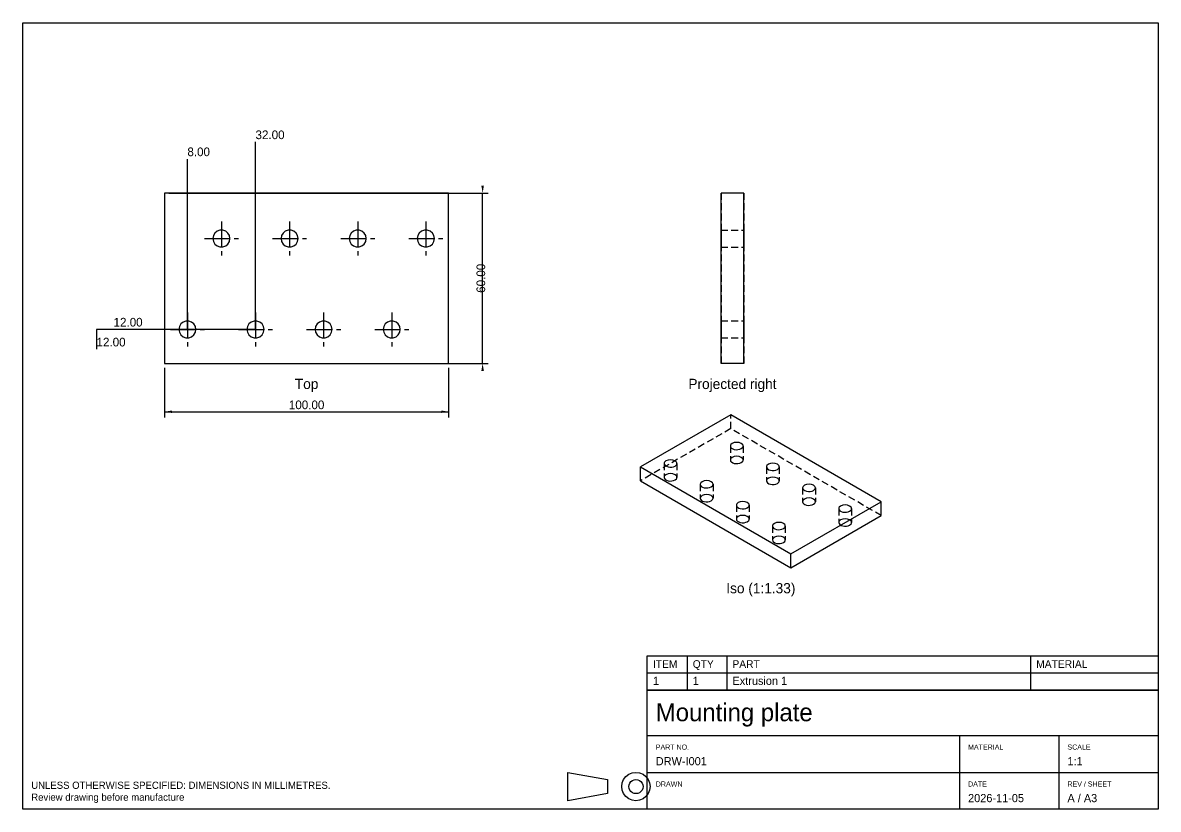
# Model space of a CAD drawing. Header units: millimetres. Extents: x 10 to 410, y 10 to 287.
import ezdxf
from ezdxf.enums import TextEntityAlignment as Align

# ---------------------------------------------------------------- set-up
doc = ezdxf.new("R2010")
doc.units = ezdxf.units.MM
doc.linetypes.add('CENTER', pattern=[13.5, 9, -1.5, 1.5, -1.5])
doc.linetypes.add('HIDDEN', pattern=[3.6, 2.4, -1.2])
for name, color, linetype in [('CENTER', 1, 'CENTER'), ('DIMENSION', 3, 'CONTINUOUS'), ('HIDDEN', 8, 'HIDDEN'), ('TEXT', 7, 'CONTINUOUS'), ('VISIBLE', 7, 'CONTINUOUS')]:
    doc.layers.add(name, color=color, linetype=linetype)

msp = doc.modelspace()

# ---------------------------------------------------------------- linework, layer by layer
at = {"layer": 'CENTER'}
for p, q in [((80, 217), (80, 205)), ((104, 217), (104, 205)), ((128, 217), (128, 205)), ((152, 217), (152, 205)), ((74, 211), (86, 211)), ((98, 211), (110, 211)), ((122, 211), (134, 211)), ((146, 211), (158, 211)), ((68, 185), (68, 173)), ((92, 185), (92, 173)), ((116, 185), (116, 173)), ((140, 185), (140, 173)), ((62, 179), (74, 179)), ((86, 179), (98, 179)), ((110, 179), (122, 179)), ((134, 179), (146, 179))]:
    msp.add_line(p, q, dxfattribs=at)
at = {"layer": 'DIMENSION'}
for p, q in [((92, 179), (92, 245)), ((92, 245), (92, 245)), ((68, 179), (68, 239)), ((68, 239), (68, 239)), ((61.5, 227), (174, 227)), ((172, 167), (172, 227)), ((92, 179), (36, 179)), ((36, 179), (36, 172)), ((68, 179), (42, 179)), ((42, 179), (42, 179)), ((60, 165.5), (60, 148)), ((61.5, 167), (174, 167)), ((160, 165.5), (160, 148)), ((60, 150), (160, 150)), ((244, 64), (244, 52)), ((258, 64), (258, 52)), ((365, 64), (365, 52)), ((230, 58), (410, 58)), ((375, 36), (375, 10)), ((202, 23), (216, 20.5)), ((202, 13), (202, 23)), ((216, 20.5), (216, 15.5)), ((221.17, 19.294), (221.67, 20.5)), ((221.67, 20.5), (222.464, 21.536)), ((222.464, 21.536), (223.5, 22.33)), ((223.5, 22.33), (224.706, 22.83)), ((224.232, 19.768), (224.75, 20.165)), ((224.706, 22.83), (226, 23)), ((224.75, 20.165), (225.353, 20.415)), ((225.353, 20.415), (226, 20.5)), ((226, 23), (227.294, 22.83)), ((226, 20.5), (226.647, 20.415)), ((226.647, 20.415), (227.25, 20.165)), ((227.25, 20.165), (227.768, 19.768)), ((227.294, 22.83), (228.5, 22.33)), ((228.5, 22.33), (229.536, 21.536)), ((229.536, 21.536), (230.33, 20.5)), ((230, 23), (410, 23)), ((230.33, 20.5), (230.83, 19.294)), ((221, 18), (221.17, 19.294)), ((221.17, 16.706), (221, 18)), ((221.67, 15.5), (221.17, 16.706)), ((223.5, 18), (223.585, 18.647)), ((223.585, 17.353), (223.5, 18)), ((223.585, 18.647), (223.835, 19.25)), ((223.835, 16.75), (223.585, 17.353)), ((223.835, 19.25), (224.232, 19.768)), ((224.232, 16.232), (223.835, 16.75)), ((224.75, 15.835), (224.232, 16.232)), ((227.768, 16.232), (227.25, 15.835)), ((227.768, 19.768), (228.165, 19.25)), ((228.165, 16.75), (227.768, 16.232)), ((228.165, 19.25), (228.415, 18.647)), ((228.415, 17.353), (228.165, 16.75)), ((228.415, 18.647), (228.5, 18)), ((228.5, 18), (228.415, 17.353)), ((230.83, 16.706), (230.33, 15.5)), ((230.83, 19.294), (231, 18)), ((231, 18), (230.83, 16.706)), ((216, 15.5), (202, 13)), ((222.464, 14.464), (221.67, 15.5)), ((223.5, 13.67), (222.464, 14.464)), ((224.706, 13.17), (223.5, 13.67)), ((226, 13), (224.706, 13.17)), ((225.353, 15.585), (224.75, 15.835)), ((226, 15.5), (225.353, 15.585)), ((226.647, 15.585), (226, 15.5)), ((227.294, 13.17), (226, 13)), ((227.25, 15.835), (226.647, 15.585)), ((228.5, 13.67), (227.294, 13.17)), ((229.536, 14.464), (228.5, 13.67)), ((230.33, 15.5), (229.536, 14.464))]:
    msp.add_line(p, q, dxfattribs=at)
for points in [[(172, 227), (172.442, 229.6), (171.558, 229.6)], [(172, 167), (171.558, 164.4), (172.442, 164.4)], [(60, 150), (62.6, 149.558), (62.6, 150.442)], [(160, 150), (157.4, 150.442), (157.4, 149.558)]]:
    msp.add_solid(points, dxfattribs=at)
at = {"layer": 'HIDDEN'}
for p, q in [((60, 227), (60, 167)), ((160, 227), (60, 227)), ((160, 167), (160, 227)), ((264, 227), (256, 227)), ((256, 227), (256, 167)), ((264, 227), (264, 167)), ((77.181, 212.026), (77, 211)), ((77.702, 212.928), (77.181, 212.026)), ((78.5, 213.598), (77.702, 212.928)), ((79.479, 213.954), (78.5, 213.598)), ((80.521, 213.954), (79.479, 213.954)), ((81.5, 213.598), (80.521, 213.954)), ((82.298, 212.928), (81.5, 213.598)), ((82.819, 212.026), (82.298, 212.928)), ((83, 211), (82.819, 212.026)), ((101.181, 212.026), (101, 211)), ((101.702, 212.928), (101.181, 212.026)), ((102.5, 213.598), (101.702, 212.928)), ((103.479, 213.954), (102.5, 213.598)), ((104.521, 213.954), (103.479, 213.954)), ((105.5, 213.598), (104.521, 213.954)), ((106.298, 212.928), (105.5, 213.598)), ((106.819, 212.026), (106.298, 212.928)), ((107, 211), (106.819, 212.026)), ((125.181, 212.026), (125, 211)), ((125.702, 212.928), (125.181, 212.026)), ((126.5, 213.598), (125.702, 212.928)), ((127.479, 213.954), (126.5, 213.598)), ((128.521, 213.954), (127.479, 213.954)), ((129.5, 213.598), (128.521, 213.954)), ((130.298, 212.928), (129.5, 213.598)), ((130.819, 212.026), (130.298, 212.928)), ((131, 211), (130.819, 212.026)), ((149.181, 212.026), (149, 211)), ((149.702, 212.928), (149.181, 212.026)), ((150.5, 213.598), (149.702, 212.928)), ((151.479, 213.954), (150.5, 213.598)), ((152.521, 213.954), (151.479, 213.954)), ((153.5, 213.598), (152.521, 213.954)), ((154.298, 212.928), (153.5, 213.598)), ((154.819, 212.026), (154.298, 212.928)), ((155, 211), (154.819, 212.026)), ((256, 213.981), (256, 214)), ((256, 214), (256, 213.925)), ((256, 213.981), (256, 214)), ((256, 214), (256, 213.925)), ((256, 213.981), (256, 214)), ((256, 214), (256, 213.925)), ((256, 213.981), (256, 214)), ((256, 214), (256, 213.925)), ((256, 214), (264, 214)), ((256, 214), (264, 214)), ((256, 214), (264, 214)), ((256, 214), (264, 214)), ((256, 213.925), (256, 213.981)), ((256, 213.925), (256, 213.981)), ((256, 213.925), (256, 213.981)), ((256, 213.925), (256, 213.981)), ((256, 213.832), (256, 213.925)), ((256, 213.925), (256, 213.703)), ((256, 213.832), (256, 213.925)), ((256, 213.925), (256, 213.703)), ((256, 213.832), (256, 213.925)), ((256, 213.925), (256, 213.703)), ((256, 213.832), (256, 213.925)), ((256, 213.925), (256, 213.703)), ((256, 213.703), (256, 213.832)), ((256, 213.703), (256, 213.832)), ((256, 213.703), (256, 213.832)), ((256, 213.703), (256, 213.832)), ((256, 213.54), (256, 213.703)), ((256, 213.703), (256, 213.345)), ((256, 213.54), (256, 213.703)), ((256, 213.703), (256, 213.345)), ((256, 213.54), (256, 213.703)), ((256, 213.703), (256, 213.345)), ((256, 213.54), (256, 213.703)), ((256, 213.703), (256, 213.345)), ((256, 213.345), (256, 213.54)), ((256, 213.345), (256, 213.54)), ((256, 213.345), (256, 213.54)), ((256, 213.345), (256, 213.54)), ((256, 213.121), (256, 213.345)), ((256, 213.345), (256, 212.87)), ((256, 213.121), (256, 213.345)), ((256, 213.345), (256, 212.87)), ((256, 213.121), (256, 213.345)), ((256, 213.345), (256, 212.87)), ((256, 213.121), (256, 213.345)), ((256, 213.345), (256, 212.87)), ((256, 212.87), (256, 213.121)), ((256, 212.87), (256, 213.121)), ((256, 212.87), (256, 213.121)), ((256, 212.87), (256, 213.121)), ((256, 212.596), (256, 212.87)), ((256, 212.87), (256, 212.302)), ((256, 212.596), (256, 212.87)), ((256, 212.87), (256, 212.302)), ((256, 212.596), (256, 212.87)), ((256, 212.87), (256, 212.302)), ((256, 212.596), (256, 212.87)), ((256, 212.87), (256, 212.302)), ((256, 212.302), (256, 212.596)), ((256, 212.302), (256, 212.596)), ((256, 212.302), (256, 212.596)), ((256, 212.302), (256, 212.596)), ((256, 211.991), (256, 212.302)), ((256, 212.302), (256, 211.668)), ((256, 211.991), (256, 212.302)), ((256, 212.302), (256, 211.668)), ((256, 211.991), (256, 212.302)), ((256, 212.302), (256, 211.668)), ((256, 211.991), (256, 212.302)), ((256, 212.302), (256, 211.668)), ((264, 213.981), (264, 214)), ((264, 214), (264, 213.925)), ((264, 213.981), (264, 214)), ((264, 214), (264, 213.925)), ((264, 213.981), (264, 214)), ((264, 214), (264, 213.925)), ((264, 213.981), (264, 214)), ((264, 214), (264, 213.925)), ((264, 213.925), (264, 213.981)), ((264, 213.925), (264, 213.981)), ((264, 213.925), (264, 213.981)), ((264, 213.925), (264, 213.981)), ((264, 213.832), (264, 213.925)), ((264, 213.925), (264, 213.703)), ((264, 213.832), (264, 213.925)), ((264, 213.925), (264, 213.703)), ((264, 213.832), (264, 213.925)), ((264, 213.925), (264, 213.703)), ((264, 213.832), (264, 213.925)), ((264, 213.925), (264, 213.703)), ((264, 213.703), (264, 213.832)), ((264, 213.703), (264, 213.832)), ((264, 213.703), (264, 213.832)), ((264, 213.703), (264, 213.832)), ((264, 213.54), (264, 213.703)), ((264, 213.703), (264, 213.345)), ((264, 213.54), (264, 213.703)), ((264, 213.703), (264, 213.345)), ((264, 213.54), (264, 213.703)), ((264, 213.703), (264, 213.345)), ((264, 213.54), (264, 213.703)), ((264, 213.703), (264, 213.345)), ((264, 213.345), (264, 213.54)), ((264, 213.345), (264, 213.54)), ((264, 213.345), (264, 213.54)), ((264, 213.345), (264, 213.54)), ((264, 213.121), (264, 213.345)), ((264, 213.345), (264, 212.87)), ((264, 213.121), (264, 213.345)), ((264, 213.345), (264, 212.87)), ((264, 213.121), (264, 213.345)), ((264, 213.345), (264, 212.87)), ((264, 213.121), (264, 213.345)), ((264, 213.345), (264, 212.87)), ((264, 212.87), (264, 213.121)), ((264, 212.87), (264, 213.121)), ((264, 212.87), (264, 213.121)), ((264, 212.87), (264, 213.121)), ((264, 212.596), (264, 212.87)), ((264, 212.87), (264, 212.302)), ((264, 212.596), (264, 212.87)), ((264, 212.87), (264, 212.302)), ((264, 212.596), (264, 212.87)), ((264, 212.87), (264, 212.302)), ((264, 212.596), (264, 212.87)), ((264, 212.87), (264, 212.302)), ((264, 212.302), (264, 212.596)), ((264, 212.302), (264, 212.596)), ((264, 212.302), (264, 212.596)), ((264, 212.302), (264, 212.596)), ((264, 211.991), (264, 212.302)), ((264, 212.302), (264, 211.668)), ((264, 211.991), (264, 212.302)), ((264, 212.302), (264, 211.668)), ((264, 211.991), (264, 212.302)), ((264, 212.302), (264, 211.668)), ((264, 211.991), (264, 212.302)), ((264, 212.302), (264, 211.668)), ((77, 211), (77.181, 209.974)), ((77.181, 209.974), (77.702, 209.072)), ((77.702, 209.072), (78.5, 208.402)), ((78.5, 208.402), (79.479, 208.046)), ((79.479, 208.046), (80.521, 208.046)), ((80.521, 208.046), (81.5, 208.402)), ((81.5, 208.402), (82.298, 209.072)), ((82.298, 209.072), (82.819, 209.974)), ((82.819, 209.974), (83, 211)), ((101, 211), (101.181, 209.974)), ((101.181, 209.974), (101.702, 209.072)), ((101.702, 209.072), (102.5, 208.402)), ((102.5, 208.402), (103.479, 208.046)), ((103.479, 208.046), (104.521, 208.046)), ((104.521, 208.046), (105.5, 208.402)), ((105.5, 208.402), (106.298, 209.072)), ((106.298, 209.072), (106.819, 209.974)), ((106.819, 209.974), (107, 211)), ((125, 211), (125.181, 209.974)), ((125.181, 209.974), (125.702, 209.072)), ((125.702, 209.072), (126.5, 208.402)), ((126.5, 208.402), (127.479, 208.046)), ((127.479, 208.046), (128.521, 208.046)), ((128.521, 208.046), (129.5, 208.402)), ((129.5, 208.402), (130.298, 209.072)), ((130.298, 209.072), (130.819, 209.974)), ((130.819, 209.974), (131, 211)), ((149, 211), (149.181, 209.974)), ((149.181, 209.974), (149.702, 209.072)), ((149.702, 209.072), (150.5, 208.402)), ((150.5, 208.402), (151.479, 208.046)), ((151.479, 208.046), (152.521, 208.046)), ((152.521, 208.046), (153.5, 208.402)), ((153.5, 208.402), (154.298, 209.072)), ((154.298, 209.072), (154.819, 209.974)), ((154.819, 209.974), (155, 211)), ((256, 211.668), (256, 211.991)), ((256, 211.668), (256, 211.991)), ((256, 211.668), (256, 211.991)), ((256, 211.668), (256, 211.991)), ((256, 211.336), (256, 211.668)), ((256, 211.668), (256, 211)), ((256, 211.336), (256, 211.668)), ((256, 211.668), (256, 211)), ((256, 211.336), (256, 211.668)), ((256, 211.668), (256, 211)), ((256, 211.336), (256, 211.668)), ((256, 211.668), (256, 211)), ((256, 211), (256, 211.336)), ((256, 211), (256, 211.336)), ((256, 211), (256, 211.336)), ((256, 211), (256, 211.336)), ((256, 211), (256, 210.332)), ((256, 210.664), (256, 211)), ((256, 211), (256, 210.332)), ((256, 210.664), (256, 211)), ((256, 211), (256, 210.332)), ((256, 210.664), (256, 211)), ((256, 211), (256, 210.332)), ((256, 210.664), (256, 211)), ((256, 210.332), (256, 210.664)), ((256, 210.332), (256, 210.664)), ((256, 210.332), (256, 210.664)), ((256, 210.332), (256, 210.664)), ((256, 210.332), (256, 209.698)), ((256, 210.009), (256, 210.332)), ((256, 210.332), (256, 209.698)), ((256, 210.009), (256, 210.332)), ((256, 210.332), (256, 209.698)), ((256, 210.009), (256, 210.332)), ((256, 210.332), (256, 209.698)), ((256, 210.009), (256, 210.332)), ((256, 209.698), (256, 210.009)), ((256, 209.698), (256, 210.009)), ((256, 209.698), (256, 210.009)), ((256, 209.698), (256, 210.009)), ((256, 209.698), (256, 209.13)), ((256, 209.404), (256, 209.698)), ((256, 209.698), (256, 209.13)), ((256, 209.404), (256, 209.698)), ((256, 209.698), (256, 209.13)), ((256, 209.404), (256, 209.698)), ((256, 209.698), (256, 209.13)), ((256, 209.404), (256, 209.698)), ((256, 209.13), (256, 209.404)), ((256, 209.13), (256, 209.404)), ((256, 209.13), (256, 209.404)), ((256, 209.13), (256, 209.404)), ((256, 209.13), (256, 208.655)), ((256, 208.879), (256, 209.13)), ((256, 209.13), (256, 208.655)), ((256, 208.879), (256, 209.13)), ((256, 209.13), (256, 208.655)), ((256, 208.879), (256, 209.13)), ((256, 209.13), (256, 208.655)), ((256, 208.879), (256, 209.13)), ((256, 208.655), (256, 208.879)), ((256, 208.655), (256, 208.879)), ((256, 208.655), (256, 208.879)), ((256, 208.655), (256, 208.879)), ((256, 208.655), (256, 208.297)), ((256, 208.46), (256, 208.655)), ((256, 208.655), (256, 208.297)), ((256, 208.46), (256, 208.655)), ((256, 208.655), (256, 208.297)), ((256, 208.46), (256, 208.655)), ((256, 208.655), (256, 208.297)), ((256, 208.46), (256, 208.655)), ((256, 208.297), (256, 208.46)), ((256, 208.297), (256, 208.46)), ((256, 208.297), (256, 208.46)), ((256, 208.297), (256, 208.46)), ((256, 208.297), (256, 208.075)), ((256, 208.168), (256, 208.297)), ((256, 208.297), (256, 208.075)), ((256, 208.168), (256, 208.297)), ((256, 208.297), (256, 208.075)), ((256, 208.168), (256, 208.297)), ((256, 208.297), (256, 208.075)), ((256, 208.168), (256, 208.297)), ((256, 208.075), (256, 208.168)), ((256, 208.075), (256, 208.168)), ((256, 208.075), (256, 208.168)), ((256, 208.075), (256, 208.168)), ((256, 208.075), (256, 208)), ((256, 208.019), (256, 208.075)), ((256, 208.075), (256, 208)), ((256, 208.019), (256, 208.075)), ((256, 208.075), (256, 208)), ((256, 208.019), (256, 208.075)), ((256, 208.075), (256, 208)), ((256, 208.019), (256, 208.075)), ((256, 208), (256, 208.019)), ((256, 208), (256, 208.019)), ((256, 208), (256, 208.019)), ((256, 208), (256, 208.019)), ((256, 208), (264, 208)), ((256, 208), (264, 208)), ((256, 208), (264, 208)), ((256, 208), (264, 208)), ((264, 211.668), (264, 211.991)), ((264, 211.668), (264, 211.991)), ((264, 211.668), (264, 211.991)), ((264, 211.668), (264, 211.991)), ((264, 211.336), (264, 211.668)), ((264, 211.668), (264, 211)), ((264, 211.336), (264, 211.668)), ((264, 211.668), (264, 211)), ((264, 211.336), (264, 211.668)), ((264, 211.668), (264, 211)), ((264, 211.336), (264, 211.668)), ((264, 211.668), (264, 211)), ((264, 211), (264, 211.336)), ((264, 211), (264, 211.336)), ((264, 211), (264, 211.336)), ((264, 211), (264, 211.336)), ((264, 211), (264, 210.332)), ((264, 210.664), (264, 211)), ((264, 211), (264, 210.332)), ((264, 210.664), (264, 211)), ((264, 211), (264, 210.332)), ((264, 210.664), (264, 211)), ((264, 211), (264, 210.332)), ((264, 210.664), (264, 211)), ((264, 210.332), (264, 210.664)), ((264, 210.332), (264, 210.664)), ((264, 210.332), (264, 210.664)), ((264, 210.332), (264, 210.664)), ((264, 210.332), (264, 209.698)), ((264, 210.009), (264, 210.332)), ((264, 210.332), (264, 209.698)), ((264, 210.009), (264, 210.332)), ((264, 210.332), (264, 209.698)), ((264, 210.009), (264, 210.332)), ((264, 210.332), (264, 209.698)), ((264, 210.009), (264, 210.332)), ((264, 209.698), (264, 210.009)), ((264, 209.698), (264, 210.009)), ((264, 209.698), (264, 210.009)), ((264, 209.698), (264, 210.009)), ((264, 209.698), (264, 209.13)), ((264, 209.404), (264, 209.698)), ((264, 209.698), (264, 209.13)), ((264, 209.404), (264, 209.698)), ((264, 209.698), (264, 209.13)), ((264, 209.404), (264, 209.698)), ((264, 209.698), (264, 209.13)), ((264, 209.404), (264, 209.698)), ((264, 209.13), (264, 209.404)), ((264, 209.13), (264, 209.404)), ((264, 209.13), (264, 209.404)), ((264, 209.13), (264, 209.404)), ((264, 209.13), (264, 208.655)), ((264, 208.879), (264, 209.13)), ((264, 209.13), (264, 208.655)), ((264, 208.879), (264, 209.13)), ((264, 209.13), (264, 208.655)), ((264, 208.879), (264, 209.13)), ((264, 209.13), (264, 208.655)), ((264, 208.879), (264, 209.13)), ((264, 208.655), (264, 208.879)), ((264, 208.655), (264, 208.879)), ((264, 208.655), (264, 208.879)), ((264, 208.655), (264, 208.879)), ((264, 208.655), (264, 208.297)), ((264, 208.46), (264, 208.655)), ((264, 208.655), (264, 208.297)), ((264, 208.46), (264, 208.655)), ((264, 208.655), (264, 208.297)), ((264, 208.46), (264, 208.655)), ((264, 208.655), (264, 208.297)), ((264, 208.46), (264, 208.655)), ((264, 208.297), (264, 208.46)), ((264, 208.297), (264, 208.46)), ((264, 208.297), (264, 208.46)), ((264, 208.297), (264, 208.46)), ((264, 208.297), (264, 208.075)), ((264, 208.168), (264, 208.297)), ((264, 208.297), (264, 208.075)), ((264, 208.168), (264, 208.297)), ((264, 208.297), (264, 208.075)), ((264, 208.168), (264, 208.297)), ((264, 208.297), (264, 208.075)), ((264, 208.168), (264, 208.297)), ((264, 208.075), (264, 208.168)), ((264, 208.075), (264, 208.168)), ((264, 208.075), (264, 208.168)), ((264, 208.075), (264, 208.168)), ((264, 208.075), (264, 208)), ((264, 208.019), (264, 208.075)), ((264, 208.075), (264, 208)), ((264, 208.019), (264, 208.075)), ((264, 208.075), (264, 208)), ((264, 208.019), (264, 208.075)), ((264, 208.075), (264, 208)), ((264, 208.019), (264, 208.075)), ((264, 208), (264, 208.019)), ((264, 208), (264, 208.019)), ((264, 208), (264, 208.019)), ((264, 208), (264, 208.019)), ((65.181, 180.026), (65, 179)), ((65.702, 180.928), (65.181, 180.026)), ((66.5, 181.598), (65.702, 180.928)), ((67.479, 181.954), (66.5, 181.598)), ((68.521, 181.954), (67.479, 181.954)), ((69.5, 181.598), (68.521, 181.954)), ((70.298, 180.928), (69.5, 181.598)), ((70.819, 180.026), (70.298, 180.928)), ((71, 179), (70.819, 180.026)), ((89.181, 180.026), (89, 179)), ((89.702, 180.928), (89.181, 180.026)), ((90.5, 181.598), (89.702, 180.928)), ((91.479, 181.954), (90.5, 181.598)), ((92.521, 181.954), (91.479, 181.954)), ((93.5, 181.598), (92.521, 181.954)), ((94.298, 180.928), (93.5, 181.598)), ((94.819, 180.026), (94.298, 180.928)), ((95, 179), (94.819, 180.026)), ((113.181, 180.026), (113, 179)), ((113.702, 180.928), (113.181, 180.026)), ((114.5, 181.598), (113.702, 180.928)), ((115.479, 181.954), (114.5, 181.598)), ((116.521, 181.954), (115.479, 181.954)), ((117.5, 181.598), (116.521, 181.954)), ((118.298, 180.928), (117.5, 181.598)), ((118.819, 180.026), (118.298, 180.928)), ((119, 179), (118.819, 180.026)), ((137.181, 180.026), (137, 179)), ((137.702, 180.928), (137.181, 180.026)), ((138.5, 181.598), (137.702, 180.928)), ((139.479, 181.954), (138.5, 181.598)), ((140.521, 181.954), (139.479, 181.954)), ((141.5, 181.598), (140.521, 181.954)), ((142.298, 180.928), (141.5, 181.598)), ((142.819, 180.026), (142.298, 180.928)), ((143, 179), (142.819, 180.026)), ((256, 181.981), (256, 182)), ((256, 182), (256, 181.925)), ((256, 181.981), (256, 182)), ((256, 182), (256, 181.925)), ((256, 181.981), (256, 182)), ((256, 182), (256, 181.925)), ((256, 181.981), (256, 182)), ((256, 182), (256, 181.925)), ((256, 182), (264, 182)), ((256, 182), (264, 182)), ((256, 182), (264, 182)), ((256, 182), (264, 182)), ((256, 181.925), (256, 181.981)), ((256, 181.925), (256, 181.981)), ((256, 181.925), (256, 181.981)), ((256, 181.925), (256, 181.981)), ((256, 181.832), (256, 181.925)), ((256, 181.925), (256, 181.703)), ((256, 181.832), (256, 181.925)), ((256, 181.925), (256, 181.703)), ((256, 181.832), (256, 181.925)), ((256, 181.925), (256, 181.703)), ((256, 181.832), (256, 181.925)), ((256, 181.925), (256, 181.703)), ((256, 181.703), (256, 181.832)), ((256, 181.703), (256, 181.832)), ((256, 181.703), (256, 181.832)), ((256, 181.703), (256, 181.832)), ((256, 181.54), (256, 181.703)), ((256, 181.703), (256, 181.345)), ((256, 181.54), (256, 181.703)), ((256, 181.703), (256, 181.345)), ((256, 181.54), (256, 181.703)), ((256, 181.703), (256, 181.345)), ((256, 181.54), (256, 181.703)), ((256, 181.703), (256, 181.345)), ((256, 181.345), (256, 181.54)), ((256, 181.345), (256, 181.54)), ((256, 181.345), (256, 181.54)), ((256, 181.345), (256, 181.54)), ((256, 181.121), (256, 181.345)), ((256, 181.345), (256, 180.87)), ((256, 181.121), (256, 181.345)), ((256, 181.345), (256, 180.87)), ((256, 181.121), (256, 181.345)), ((256, 181.345), (256, 180.87)), ((256, 181.121), (256, 181.345)), ((256, 181.345), (256, 180.87)), ((256, 180.87), (256, 181.121)), ((256, 180.87), (256, 181.121)), ((256, 180.87), (256, 181.121)), ((256, 180.87), (256, 181.121)), ((256, 180.596), (256, 180.87)), ((256, 180.87), (256, 180.302)), ((256, 180.596), (256, 180.87)), ((256, 180.87), (256, 180.302)), ((256, 180.596), (256, 180.87)), ((256, 180.87), (256, 180.302)), ((256, 180.596), (256, 180.87)), ((256, 180.87), (256, 180.302)), ((256, 180.302), (256, 180.596)), ((256, 180.302), (256, 180.596)), ((256, 180.302), (256, 180.596)), ((256, 180.302), (256, 180.596)), ((256, 179.991), (256, 180.302)), ((256, 180.302), (256, 179.668)), ((256, 179.991), (256, 180.302)), ((256, 180.302), (256, 179.668)), ((256, 179.991), (256, 180.302)), ((256, 180.302), (256, 179.668)), ((256, 179.991), (256, 180.302)), ((256, 180.302), (256, 179.668)), ((264, 181.981), (264, 182)), ((264, 182), (264, 181.925)), ((264, 181.981), (264, 182)), ((264, 182), (264, 181.925)), ((264, 181.981), (264, 182)), ((264, 182), (264, 181.925)), ((264, 181.981), (264, 182)), ((264, 182), (264, 181.925)), ((264, 181.925), (264, 181.981)), ((264, 181.925), (264, 181.981)), ((264, 181.925), (264, 181.981)), ((264, 181.925), (264, 181.981)), ((264, 181.832), (264, 181.925)), ((264, 181.925), (264, 181.703)), ((264, 181.832), (264, 181.925)), ((264, 181.925), (264, 181.703)), ((264, 181.832), (264, 181.925)), ((264, 181.925), (264, 181.703)), ((264, 181.832), (264, 181.925)), ((264, 181.925), (264, 181.703)), ((264, 181.703), (264, 181.832)), ((264, 181.703), (264, 181.832)), ((264, 181.703), (264, 181.832)), ((264, 181.703), (264, 181.832)), ((264, 181.54), (264, 181.703)), ((264, 181.703), (264, 181.345)), ((264, 181.54), (264, 181.703)), ((264, 181.703), (264, 181.345)), ((264, 181.54), (264, 181.703)), ((264, 181.703), (264, 181.345)), ((264, 181.54), (264, 181.703)), ((264, 181.703), (264, 181.345)), ((264, 181.345), (264, 181.54)), ((264, 181.345), (264, 181.54)), ((264, 181.345), (264, 181.54)), ((264, 181.345), (264, 181.54)), ((264, 181.121), (264, 181.345)), ((264, 181.345), (264, 180.87)), ((264, 181.121), (264, 181.345)), ((264, 181.345), (264, 180.87)), ((264, 181.121), (264, 181.345)), ((264, 181.345), (264, 180.87)), ((264, 181.121), (264, 181.345)), ((264, 181.345), (264, 180.87)), ((264, 180.87), (264, 181.121)), ((264, 180.87), (264, 181.121)), ((264, 180.87), (264, 181.121)), ((264, 180.87), (264, 181.121)), ((264, 180.596), (264, 180.87)), ((264, 180.87), (264, 180.302)), ((264, 180.596), (264, 180.87)), ((264, 180.87), (264, 180.302)), ((264, 180.596), (264, 180.87)), ((264, 180.87), (264, 180.302)), ((264, 180.596), (264, 180.87)), ((264, 180.87), (264, 180.302)), ((264, 180.302), (264, 180.596)), ((264, 180.302), (264, 180.596)), ((264, 180.302), (264, 180.596)), ((264, 180.302), (264, 180.596)), ((264, 179.991), (264, 180.302)), ((264, 180.302), (264, 179.668)), ((264, 179.991), (264, 180.302)), ((264, 180.302), (264, 179.668)), ((264, 179.991), (264, 180.302)), ((264, 180.302), (264, 179.668)), ((264, 179.991), (264, 180.302)), ((264, 180.302), (264, 179.668)), ((65, 179), (65.181, 177.974)), ((65.181, 177.974), (65.702, 177.072)), ((65.702, 177.072), (66.5, 176.402)), ((66.5, 176.402), (67.479, 176.046)), ((67.479, 176.046), (68.521, 176.046)), ((68.521, 176.046), (69.5, 176.402)), ((69.5, 176.402), (70.298, 177.072)), ((70.298, 177.072), (70.819, 177.974)), ((70.819, 177.974), (71, 179)), ((89, 179), (89.181, 177.974)), ((89.181, 177.974), (89.702, 177.072)), ((89.702, 177.072), (90.5, 176.402)), ((90.5, 176.402), (91.479, 176.046)), ((91.479, 176.046), (92.521, 176.046)), ((92.521, 176.046), (93.5, 176.402)), ((93.5, 176.402), (94.298, 177.072)), ((94.298, 177.072), (94.819, 177.974)), ((94.819, 177.974), (95, 179)), ((113, 179), (113.181, 177.974)), ((113.181, 177.974), (113.702, 177.072)), ((113.702, 177.072), (114.5, 176.402)), ((114.5, 176.402), (115.479, 176.046)), ((115.479, 176.046), (116.521, 176.046)), ((116.521, 176.046), (117.5, 176.402)), ((117.5, 176.402), (118.298, 177.072)), ((118.298, 177.072), (118.819, 177.974)), ((118.819, 177.974), (119, 179)), ((137, 179), (137.181, 177.974)), ((137.181, 177.974), (137.702, 177.072)), ((137.702, 177.072), (138.5, 176.402)), ((138.5, 176.402), (139.479, 176.046)), ((139.479, 176.046), (140.521, 176.046)), ((140.521, 176.046), (141.5, 176.402)), ((141.5, 176.402), (142.298, 177.072)), ((142.298, 177.072), (142.819, 177.974)), ((142.819, 177.974), (143, 179)), ((256, 179.668), (256, 179.991)), ((256, 179.668), (256, 179.991)), ((256, 179.668), (256, 179.991)), ((256, 179.668), (256, 179.991)), ((256, 179.336), (256, 179.668)), ((256, 179.668), (256, 179)), ((256, 179.336), (256, 179.668)), ((256, 179.668), (256, 179)), ((256, 179.336), (256, 179.668)), ((256, 179.668), (256, 179)), ((256, 179.336), (256, 179.668)), ((256, 179.668), (256, 179)), ((256, 179), (256, 179.336)), ((256, 179), (256, 179.336)), ((256, 179), (256, 179.336)), ((256, 179), (256, 179.336)), ((256, 179), (256, 178.332)), ((256, 178.664), (256, 179)), ((256, 179), (256, 178.332)), ((256, 178.664), (256, 179)), ((256, 179), (256, 178.332)), ((256, 178.664), (256, 179)), ((256, 179), (256, 178.332)), ((256, 178.664), (256, 179)), ((256, 178.332), (256, 178.664)), ((256, 178.332), (256, 178.664)), ((256, 178.332), (256, 178.664)), ((256, 178.332), (256, 178.664)), ((256, 178.332), (256, 177.698)), ((256, 178.009), (256, 178.332)), ((256, 178.332), (256, 177.698)), ((256, 178.009), (256, 178.332)), ((256, 178.332), (256, 177.698)), ((256, 178.009), (256, 178.332)), ((256, 178.332), (256, 177.698)), ((256, 178.009), (256, 178.332)), ((256, 177.698), (256, 178.009)), ((256, 177.698), (256, 178.009)), ((256, 177.698), (256, 178.009)), ((256, 177.698), (256, 178.009)), ((256, 177.698), (256, 177.13)), ((256, 177.404), (256, 177.698)), ((256, 177.698), (256, 177.13)), ((256, 177.404), (256, 177.698)), ((256, 177.698), (256, 177.13)), ((256, 177.404), (256, 177.698)), ((256, 177.698), (256, 177.13)), ((256, 177.404), (256, 177.698)), ((256, 177.13), (256, 177.404)), ((256, 177.13), (256, 177.404)), ((256, 177.13), (256, 177.404)), ((256, 177.13), (256, 177.404)), ((256, 177.13), (256, 176.655)), ((256, 176.879), (256, 177.13)), ((256, 177.13), (256, 176.655)), ((256, 176.879), (256, 177.13)), ((256, 177.13), (256, 176.655)), ((256, 176.879), (256, 177.13)), ((256, 177.13), (256, 176.655)), ((256, 176.879), (256, 177.13)), ((256, 176.655), (256, 176.879)), ((256, 176.655), (256, 176.879)), ((256, 176.655), (256, 176.879)), ((256, 176.655), (256, 176.879)), ((256, 176.655), (256, 176.297)), ((256, 176.46), (256, 176.655)), ((256, 176.655), (256, 176.297)), ((256, 176.46), (256, 176.655)), ((256, 176.655), (256, 176.297)), ((256, 176.46), (256, 176.655)), ((256, 176.655), (256, 176.297)), ((256, 176.46), (256, 176.655)), ((256, 176.297), (256, 176.46)), ((256, 176.297), (256, 176.46)), ((256, 176.297), (256, 176.46)), ((256, 176.297), (256, 176.46)), ((256, 176.297), (256, 176.075)), ((256, 176.168), (256, 176.297)), ((256, 176.297), (256, 176.075)), ((256, 176.168), (256, 176.297)), ((256, 176.297), (256, 176.075)), ((256, 176.168), (256, 176.297)), ((256, 176.297), (256, 176.075)), ((256, 176.168), (256, 176.297)), ((256, 176.075), (256, 176.168)), ((256, 176.075), (256, 176.168)), ((256, 176.075), (256, 176.168)), ((256, 176.075), (256, 176.168)), ((256, 176.075), (256, 176)), ((256, 176.019), (256, 176.075)), ((256, 176.075), (256, 176)), ((256, 176.019), (256, 176.075)), ((256, 176.075), (256, 176)), ((256, 176.019), (256, 176.075)), ((256, 176.075), (256, 176)), ((256, 176.019), (256, 176.075)), ((256, 176), (256, 176.019)), ((256, 176), (256, 176.019)), ((256, 176), (256, 176.019)), ((256, 176), (256, 176.019)), ((256, 176), (264, 176)), ((256, 176), (264, 176)), ((256, 176), (264, 176)), ((256, 176), (264, 176)), ((264, 179.668), (264, 179.991)), ((264, 179.668), (264, 179.991)), ((264, 179.668), (264, 179.991)), ((264, 179.668), (264, 179.991)), ((264, 179.336), (264, 179.668)), ((264, 179.668), (264, 179)), ((264, 179.336), (264, 179.668)), ((264, 179.668), (264, 179)), ((264, 179.336), (264, 179.668)), ((264, 179.668), (264, 179)), ((264, 179.336), (264, 179.668)), ((264, 179.668), (264, 179)), ((264, 179), (264, 179.336)), ((264, 179), (264, 179.336)), ((264, 179), (264, 179.336)), ((264, 179), (264, 179.336)), ((264, 179), (264, 178.332)), ((264, 178.664), (264, 179)), ((264, 179), (264, 178.332)), ((264, 178.664), (264, 179)), ((264, 179), (264, 178.332)), ((264, 178.664), (264, 179)), ((264, 179), (264, 178.332)), ((264, 178.664), (264, 179)), ((264, 178.332), (264, 178.664)), ((264, 178.332), (264, 178.664)), ((264, 178.332), (264, 178.664)), ((264, 178.332), (264, 178.664)), ((264, 178.332), (264, 177.698)), ((264, 178.009), (264, 178.332)), ((264, 178.332), (264, 177.698)), ((264, 178.009), (264, 178.332)), ((264, 178.332), (264, 177.698)), ((264, 178.009), (264, 178.332)), ((264, 178.332), (264, 177.698)), ((264, 178.009), (264, 178.332)), ((264, 177.698), (264, 178.009)), ((264, 177.698), (264, 178.009)), ((264, 177.698), (264, 178.009)), ((264, 177.698), (264, 178.009)), ((264, 177.698), (264, 177.13)), ((264, 177.404), (264, 177.698)), ((264, 177.698), (264, 177.13)), ((264, 177.404), (264, 177.698)), ((264, 177.698), (264, 177.13)), ((264, 177.404), (264, 177.698)), ((264, 177.698), (264, 177.13)), ((264, 177.404), (264, 177.698)), ((264, 177.13), (264, 177.404)), ((264, 177.13), (264, 177.404)), ((264, 177.13), (264, 177.404)), ((264, 177.13), (264, 177.404)), ((264, 177.13), (264, 176.655)), ((264, 176.879), (264, 177.13)), ((264, 177.13), (264, 176.655)), ((264, 176.879), (264, 177.13)), ((264, 177.13), (264, 176.655)), ((264, 176.879), (264, 177.13)), ((264, 177.13), (264, 176.655)), ((264, 176.879), (264, 177.13)), ((264, 176.655), (264, 176.879)), ((264, 176.655), (264, 176.879)), ((264, 176.655), (264, 176.879)), ((264, 176.655), (264, 176.879)), ((264, 176.655), (264, 176.297)), ((264, 176.46), (264, 176.655)), ((264, 176.655), (264, 176.297)), ((264, 176.46), (264, 176.655)), ((264, 176.655), (264, 176.297)), ((264, 176.46), (264, 176.655)), ((264, 176.655), (264, 176.297)), ((264, 176.46), (264, 176.655)), ((264, 176.297), (264, 176.46)), ((264, 176.297), (264, 176.46)), ((264, 176.297), (264, 176.46)), ((264, 176.297), (264, 176.46)), ((264, 176.297), (264, 176.075)), ((264, 176.168), (264, 176.297)), ((264, 176.297), (264, 176.075)), ((264, 176.168), (264, 176.297)), ((264, 176.297), (264, 176.075)), ((264, 176.168), (264, 176.297)), ((264, 176.297), (264, 176.075)), ((264, 176.168), (264, 176.297)), ((264, 176.075), (264, 176.168)), ((264, 176.075), (264, 176.168)), ((264, 176.075), (264, 176.168)), ((264, 176.075), (264, 176.168)), ((264, 176.075), (264, 176)), ((264, 176.019), (264, 176.075)), ((264, 176.075), (264, 176)), ((264, 176.019), (264, 176.075)), ((264, 176.075), (264, 176)), ((264, 176.019), (264, 176.075)), ((264, 176.075), (264, 176)), ((264, 176.019), (264, 176.075)), ((264, 176), (264, 176.019)), ((264, 176), (264, 176.019)), ((264, 176), (264, 176.019)), ((264, 176), (264, 176.019)), ((60, 167), (160, 167)), ((264, 167), (256, 167)), ((259.393, 144.045), (259.393, 148.944)), ((259.393, 144.045), (227.574, 125.674)), ((312.426, 113.427), (259.393, 144.045)), ((259.265, 137.922), (259.265, 133.023)), ((263.765, 137.922), (263.765, 133.023)), ((259.308, 133.276), (259.265, 133.023)), ((259.265, 133.023), (259.362, 132.646)), ((259.436, 133.52), (259.308, 133.276)), ((259.362, 132.646), (259.644, 132.301)), ((259.924, 133.941), (259.436, 133.52)), ((259.644, 132.301), (260.087, 132.019)), ((260.654, 134.223), (259.924, 133.941)), ((260.087, 132.019), (260.654, 131.823)), ((261.515, 134.322), (260.654, 134.223)), ((262.376, 134.223), (261.515, 134.322)), ((263.106, 133.941), (262.376, 134.223)), ((262.575, 131.877), (263.106, 132.104)), ((263.593, 133.52), (263.106, 133.941)), ((263.106, 132.104), (263.593, 132.526)), ((263.721, 133.276), (263.593, 133.52)), ((263.593, 132.526), (263.721, 132.769)), ((263.765, 133.023), (263.721, 133.276)), ((263.721, 132.769), (263.765, 133.023)), ((235.93, 131.798), (235.93, 126.899)), ((237.319, 128.099), (236.589, 127.818)), ((238.18, 128.198), (237.319, 128.099)), ((239.041, 128.099), (238.18, 128.198)), ((239.771, 127.818), (239.041, 128.099)), ((240.43, 131.798), (240.43, 126.899)), ((260.654, 131.823), (261.294, 131.73)), ((261.294, 131.73), (261.954, 131.749)), ((261.954, 131.749), (262.575, 131.877)), ((271.993, 130.573), (271.993, 125.674)), ((276.493, 130.573), (276.493, 125.674)), ((235.973, 127.152), (235.93, 126.899)), ((235.93, 126.899), (236.027, 126.522)), ((236.101, 127.396), (235.973, 127.152)), ((236.027, 126.522), (236.309, 126.177)), ((236.589, 127.818), (236.101, 127.396)), ((236.309, 126.177), (236.753, 125.895)), ((236.753, 125.895), (237.319, 125.699)), ((237.319, 125.699), (237.96, 125.606)), ((237.96, 125.606), (238.619, 125.625)), ((238.619, 125.625), (239.241, 125.753)), ((239.241, 125.753), (239.771, 125.98)), ((240.259, 127.396), (239.771, 127.818)), ((239.771, 125.98), (240.259, 126.402)), ((240.387, 127.152), (240.259, 127.396)), ((240.259, 126.402), (240.387, 126.646)), ((240.43, 126.899), (240.387, 127.152)), ((240.387, 126.646), (240.43, 126.899)), ((248.658, 124.449), (248.658, 119.551)), ((253.158, 124.449), (253.158, 119.551)), ((272.036, 125.928), (271.993, 125.674)), ((271.993, 125.674), (272.09, 125.297)), ((272.164, 126.171), (272.036, 125.928)), ((272.09, 125.297), (272.372, 124.953)), ((272.652, 126.593), (272.164, 126.171)), ((272.372, 124.953), (272.815, 124.67)), ((273.382, 126.874), (272.652, 126.593)), ((272.815, 124.67), (273.382, 124.474)), ((274.243, 126.973), (273.382, 126.874)), ((273.382, 124.474), (274.022, 124.381)), ((274.022, 124.381), (274.682, 124.4)), ((275.104, 126.874), (274.243, 126.973)), ((274.682, 124.4), (275.303, 124.529)), ((275.834, 126.593), (275.104, 126.874)), ((275.303, 124.529), (275.834, 124.756)), ((276.321, 126.171), (275.834, 126.593)), ((275.834, 124.756), (276.321, 125.177)), ((276.449, 125.928), (276.321, 126.171)), ((276.321, 125.177), (276.449, 125.421)), ((276.493, 125.674), (276.449, 125.928)), ((276.449, 125.421), (276.493, 125.674)), ((248.829, 120.048), (248.701, 119.804)), ((249.317, 120.469), (248.829, 120.048)), ((250.047, 120.751), (249.317, 120.469)), ((250.908, 120.85), (250.047, 120.751)), ((251.769, 120.751), (250.908, 120.85)), ((252.499, 120.469), (251.769, 120.751)), ((252.987, 120.048), (252.499, 120.469)), ((253.115, 119.804), (252.987, 120.048)), ((284.721, 123.225), (284.721, 118.326)), ((289.221, 123.225), (289.221, 118.326)), ((248.701, 119.804), (248.658, 119.551)), ((248.658, 119.551), (248.755, 119.173)), ((248.755, 119.173), (249.037, 118.829)), ((249.037, 118.829), (249.481, 118.546)), ((249.481, 118.546), (250.047, 118.35)), ((250.047, 118.35), (250.688, 118.258)), ((250.688, 118.258), (251.347, 118.276)), ((251.347, 118.276), (251.969, 118.405)), ((251.969, 118.405), (252.499, 118.632)), ((252.499, 118.632), (252.987, 119.053)), ((252.987, 119.053), (253.115, 119.297)), ((253.158, 119.551), (253.115, 119.804)), ((253.115, 119.297), (253.158, 119.551)), ((261.386, 117.101), (261.386, 112.202)), ((265.886, 117.101), (265.886, 112.202)), ((284.764, 118.579), (284.721, 118.326)), ((284.721, 118.326), (284.817, 117.949)), ((284.892, 118.823), (284.764, 118.579)), ((284.817, 117.949), (285.1, 117.604)), ((285.38, 119.244), (284.892, 118.823)), ((285.1, 117.604), (285.543, 117.322)), ((286.11, 119.526), (285.38, 119.244)), ((285.543, 117.322), (286.11, 117.126)), ((286.971, 119.625), (286.11, 119.526)), ((286.11, 117.126), (286.75, 117.033)), ((286.75, 117.033), (287.41, 117.052)), ((287.832, 119.526), (286.971, 119.625)), ((287.41, 117.052), (288.031, 117.18)), ((288.562, 119.244), (287.832, 119.526)), ((288.031, 117.18), (288.562, 117.407)), ((289.049, 118.823), (288.562, 119.244)), ((288.562, 117.407), (289.049, 117.829)), ((289.177, 118.579), (289.049, 118.823)), ((289.049, 117.829), (289.177, 118.072)), ((289.221, 118.326), (289.177, 118.579)), ((289.177, 118.072), (289.221, 118.326)), ((261.429, 112.455), (261.386, 112.202)), ((261.386, 112.202), (261.483, 111.825)), ((261.557, 112.699), (261.429, 112.455)), ((262.045, 113.121), (261.557, 112.699)), ((262.775, 113.402), (262.045, 113.121)), ((263.636, 113.501), (262.775, 113.402)), ((264.497, 113.402), (263.636, 113.501)), ((265.227, 113.121), (264.497, 113.402)), ((265.715, 112.699), (265.227, 113.121)), ((265.843, 112.455), (265.715, 112.699)), ((265.886, 112.202), (265.843, 112.455)), ((265.843, 111.949), (265.886, 112.202)), ((297.448, 115.876), (297.448, 110.977)), ((298.837, 112.177), (298.107, 111.896)), ((299.698, 112.276), (298.837, 112.177)), ((300.56, 112.177), (299.698, 112.276)), ((301.289, 111.896), (300.56, 112.177)), ((301.948, 115.876), (301.948, 110.977)), ((261.483, 111.825), (261.765, 111.48)), ((261.765, 111.48), (262.209, 111.198)), ((262.209, 111.198), (262.775, 111.002)), ((262.775, 111.002), (263.416, 110.909)), ((263.416, 110.909), (264.075, 110.928)), ((264.075, 110.928), (264.697, 111.056)), ((264.697, 111.056), (265.227, 111.283)), ((265.227, 111.283), (265.715, 111.705)), ((265.715, 111.705), (265.843, 111.949)), ((274.114, 109.753), (274.114, 104.854)), ((278.614, 109.753), (278.614, 104.854)), ((297.492, 111.231), (297.448, 110.977)), ((297.448, 110.977), (297.545, 110.6)), ((297.62, 111.474), (297.492, 111.231)), ((297.545, 110.6), (297.828, 110.256)), ((298.107, 111.896), (297.62, 111.474)), ((297.828, 110.256), (298.271, 109.973)), ((298.271, 109.973), (298.837, 109.777)), ((298.837, 109.777), (299.478, 109.685)), ((299.478, 109.685), (300.137, 109.703)), ((300.137, 109.703), (300.759, 109.832)), ((300.759, 109.832), (301.289, 110.059)), ((301.777, 111.474), (301.289, 111.896)), ((301.289, 110.059), (301.777, 110.48)), ((301.905, 111.231), (301.777, 111.474)), ((301.777, 110.48), (301.905, 110.724)), ((301.948, 110.977), (301.905, 111.231)), ((301.905, 110.724), (301.948, 110.977)), ((274.157, 105.107), (274.114, 104.854)), ((274.114, 104.854), (274.211, 104.476)), ((274.285, 105.351), (274.157, 105.107)), ((274.211, 104.476), (274.493, 104.132)), ((274.773, 105.772), (274.285, 105.351)), ((274.493, 104.132), (274.937, 103.849)), ((275.503, 106.054), (274.773, 105.772)), ((276.364, 106.153), (275.503, 106.054)), ((277.225, 106.054), (276.364, 106.153)), ((277.955, 105.772), (277.225, 106.054)), ((278.443, 105.351), (277.955, 105.772)), ((277.955, 103.935), (278.443, 104.356)), ((278.571, 105.107), (278.443, 105.351)), ((278.443, 104.356), (278.571, 104.6)), ((278.614, 104.854), (278.571, 105.107)), ((278.571, 104.6), (278.614, 104.854)), ((274.937, 103.849), (275.503, 103.653)), ((275.503, 103.653), (276.143, 103.561)), ((276.143, 103.561), (276.803, 103.579)), ((276.803, 103.579), (277.425, 103.708)), ((277.425, 103.708), (277.955, 103.935))]:
    msp.add_line(p, q, dxfattribs=at)
at = {"layer": 'VISIBLE'}
for p, q in [((10, 287), (410, 287)), ((10, 10), (10, 287)), ((410, 287), (410, 10)), ((60, 227), (60, 167)), ((160, 227), (60, 227)), ((160, 167), (160, 227)), ((264, 227), (256, 227)), ((256, 167), (256, 227)), ((264, 167), (264, 227)), ((77.181, 212.026), (77, 211)), ((77.702, 212.928), (77.181, 212.026)), ((78.5, 213.598), (77.702, 212.928)), ((79.479, 213.954), (78.5, 213.598)), ((80.521, 213.954), (79.479, 213.954)), ((81.5, 213.598), (80.521, 213.954)), ((82.298, 212.928), (81.5, 213.598)), ((82.819, 212.026), (82.298, 212.928)), ((83, 211), (82.819, 212.026)), ((101.181, 212.026), (101, 211)), ((101.702, 212.928), (101.181, 212.026)), ((102.5, 213.598), (101.702, 212.928)), ((103.479, 213.954), (102.5, 213.598)), ((104.521, 213.954), (103.479, 213.954)), ((105.5, 213.598), (104.521, 213.954)), ((106.298, 212.928), (105.5, 213.598)), ((106.819, 212.026), (106.298, 212.928)), ((107, 211), (106.819, 212.026)), ((125.181, 212.026), (125, 211)), ((125.702, 212.928), (125.181, 212.026)), ((126.5, 213.598), (125.702, 212.928)), ((127.479, 213.954), (126.5, 213.598)), ((128.521, 213.954), (127.479, 213.954)), ((129.5, 213.598), (128.521, 213.954)), ((130.298, 212.928), (129.5, 213.598)), ((130.819, 212.026), (130.298, 212.928)), ((131, 211), (130.819, 212.026)), ((149.181, 212.026), (149, 211)), ((149.702, 212.928), (149.181, 212.026)), ((150.5, 213.598), (149.702, 212.928)), ((151.479, 213.954), (150.5, 213.598)), ((152.521, 213.954), (151.479, 213.954)), ((153.5, 213.598), (152.521, 213.954)), ((154.298, 212.928), (153.5, 213.598)), ((154.819, 212.026), (154.298, 212.928)), ((155, 211), (154.819, 212.026)), ((77, 211), (77.181, 209.974)), ((77.181, 209.974), (77.702, 209.072)), ((77.702, 209.072), (78.5, 208.402)), ((78.5, 208.402), (79.479, 208.046)), ((79.479, 208.046), (80.521, 208.046)), ((80.521, 208.046), (81.5, 208.402)), ((81.5, 208.402), (82.298, 209.072)), ((82.298, 209.072), (82.819, 209.974)), ((82.819, 209.974), (83, 211)), ((101, 211), (101.181, 209.974)), ((101.181, 209.974), (101.702, 209.072)), ((101.702, 209.072), (102.5, 208.402)), ((102.5, 208.402), (103.479, 208.046)), ((103.479, 208.046), (104.521, 208.046)), ((104.521, 208.046), (105.5, 208.402)), ((105.5, 208.402), (106.298, 209.072)), ((106.298, 209.072), (106.819, 209.974)), ((106.819, 209.974), (107, 211)), ((125, 211), (125.181, 209.974)), ((125.181, 209.974), (125.702, 209.072)), ((125.702, 209.072), (126.5, 208.402)), ((126.5, 208.402), (127.479, 208.046)), ((127.479, 208.046), (128.521, 208.046)), ((128.521, 208.046), (129.5, 208.402)), ((129.5, 208.402), (130.298, 209.072)), ((130.298, 209.072), (130.819, 209.974)), ((130.819, 209.974), (131, 211)), ((149, 211), (149.181, 209.974)), ((149.181, 209.974), (149.702, 209.072)), ((149.702, 209.072), (150.5, 208.402)), ((150.5, 208.402), (151.479, 208.046)), ((151.479, 208.046), (152.521, 208.046)), ((152.521, 208.046), (153.5, 208.402)), ((153.5, 208.402), (154.298, 209.072)), ((154.298, 209.072), (154.819, 209.974)), ((154.819, 209.974), (155, 211)), ((65.181, 180.026), (65, 179)), ((65.702, 180.928), (65.181, 180.026)), ((66.5, 181.598), (65.702, 180.928)), ((67.479, 181.954), (66.5, 181.598)), ((68.521, 181.954), (67.479, 181.954)), ((69.5, 181.598), (68.521, 181.954)), ((70.298, 180.928), (69.5, 181.598)), ((70.819, 180.026), (70.298, 180.928)), ((71, 179), (70.819, 180.026)), ((89.181, 180.026), (89, 179)), ((89.702, 180.928), (89.181, 180.026)), ((90.5, 181.598), (89.702, 180.928)), ((91.479, 181.954), (90.5, 181.598)), ((92.521, 181.954), (91.479, 181.954)), ((93.5, 181.598), (92.521, 181.954)), ((94.298, 180.928), (93.5, 181.598)), ((94.819, 180.026), (94.298, 180.928)), ((95, 179), (94.819, 180.026)), ((113.181, 180.026), (113, 179)), ((113.702, 180.928), (113.181, 180.026)), ((114.5, 181.598), (113.702, 180.928)), ((115.479, 181.954), (114.5, 181.598)), ((116.521, 181.954), (115.479, 181.954)), ((117.5, 181.598), (116.521, 181.954)), ((118.298, 180.928), (117.5, 181.598)), ((118.819, 180.026), (118.298, 180.928)), ((119, 179), (118.819, 180.026)), ((137.181, 180.026), (137, 179)), ((137.702, 180.928), (137.181, 180.026)), ((138.5, 181.598), (137.702, 180.928)), ((139.479, 181.954), (138.5, 181.598)), ((140.521, 181.954), (139.479, 181.954)), ((141.5, 181.598), (140.521, 181.954)), ((142.298, 180.928), (141.5, 181.598)), ((142.819, 180.026), (142.298, 180.928)), ((143, 179), (142.819, 180.026)), ((65, 179), (65.181, 177.974)), ((65.181, 177.974), (65.702, 177.072)), ((65.702, 177.072), (66.5, 176.402)), ((66.5, 176.402), (67.479, 176.046)), ((67.479, 176.046), (68.521, 176.046)), ((68.521, 176.046), (69.5, 176.402)), ((69.5, 176.402), (70.298, 177.072)), ((70.298, 177.072), (70.819, 177.974)), ((70.819, 177.974), (71, 179)), ((89, 179), (89.181, 177.974)), ((89.181, 177.974), (89.702, 177.072)), ((89.702, 177.072), (90.5, 176.402)), ((90.5, 176.402), (91.479, 176.046)), ((91.479, 176.046), (92.521, 176.046)), ((92.521, 176.046), (93.5, 176.402)), ((93.5, 176.402), (94.298, 177.072)), ((94.298, 177.072), (94.819, 177.974)), ((94.819, 177.974), (95, 179)), ((113, 179), (113.181, 177.974)), ((113.181, 177.974), (113.702, 177.072)), ((113.702, 177.072), (114.5, 176.402)), ((114.5, 176.402), (115.479, 176.046)), ((115.479, 176.046), (116.521, 176.046)), ((116.521, 176.046), (117.5, 176.402)), ((117.5, 176.402), (118.298, 177.072)), ((118.298, 177.072), (118.819, 177.974)), ((118.819, 177.974), (119, 179)), ((137, 179), (137.181, 177.974)), ((137.181, 177.974), (137.702, 177.072)), ((137.702, 177.072), (138.5, 176.402)), ((138.5, 176.402), (139.479, 176.046)), ((139.479, 176.046), (140.521, 176.046)), ((140.521, 176.046), (141.5, 176.402)), ((141.5, 176.402), (142.298, 177.072)), ((142.298, 177.072), (142.819, 177.974)), ((142.819, 177.974), (143, 179)), ((60, 167), (160, 167)), ((264, 167), (256, 167)), ((259.393, 148.944), (227.574, 130.573)), ((312.426, 118.326), (259.393, 148.944)), ((259.308, 138.175), (259.265, 137.922)), ((259.265, 137.922), (259.362, 137.545)), ((259.436, 138.419), (259.308, 138.175)), ((259.362, 137.545), (259.644, 137.2)), ((259.924, 138.84), (259.436, 138.419)), ((259.644, 137.2), (260.087, 136.918)), ((260.654, 139.122), (259.924, 138.84)), ((260.087, 136.918), (260.654, 136.722)), ((261.515, 139.221), (260.654, 139.122)), ((260.654, 136.722), (261.294, 136.629)), ((261.294, 136.629), (261.954, 136.648)), ((262.376, 139.122), (261.515, 139.221)), ((261.954, 136.648), (262.575, 136.776)), ((263.106, 138.84), (262.376, 139.122)), ((262.575, 136.776), (263.106, 137.003)), ((263.593, 138.419), (263.106, 138.84)), ((263.106, 137.003), (263.593, 137.425)), ((263.721, 138.175), (263.593, 138.419)), ((263.593, 137.425), (263.721, 137.668)), ((263.765, 137.922), (263.721, 138.175)), ((263.721, 137.668), (263.765, 137.922)), ((235.973, 132.051), (235.93, 131.798)), ((236.101, 132.295), (235.973, 132.051)), ((236.589, 132.717), (236.101, 132.295)), ((237.319, 132.998), (236.589, 132.717)), ((238.18, 133.097), (237.319, 132.998)), ((239.041, 132.998), (238.18, 133.097)), ((239.771, 132.717), (239.041, 132.998)), ((240.259, 132.295), (239.771, 132.717)), ((240.387, 132.051), (240.259, 132.295)), ((240.43, 131.798), (240.387, 132.051)), ((227.574, 125.674), (227.574, 130.573)), ((227.574, 130.573), (280.607, 99.955)), ((235.93, 131.798), (236.027, 131.421)), ((236.027, 131.421), (236.309, 131.076)), ((236.309, 131.076), (236.753, 130.794)), ((236.753, 130.794), (237.319, 130.598)), ((237.319, 130.598), (237.96, 130.505)), ((237.96, 130.505), (238.619, 130.524)), ((238.619, 130.524), (239.241, 130.652)), ((239.241, 130.652), (239.771, 130.879)), ((239.771, 130.879), (240.259, 131.301)), ((240.259, 131.301), (240.387, 131.545)), ((240.387, 131.545), (240.43, 131.798)), ((272.036, 130.827), (271.993, 130.573)), ((271.993, 130.573), (272.09, 130.196)), ((272.164, 131.07), (272.036, 130.827)), ((272.09, 130.196), (272.372, 129.852)), ((272.652, 131.492), (272.164, 131.07)), ((272.372, 129.852), (272.815, 129.569)), ((273.382, 131.773), (272.652, 131.492)), ((272.815, 129.569), (273.382, 129.373)), ((274.243, 131.872), (273.382, 131.773)), ((273.382, 129.373), (274.022, 129.28)), ((274.022, 129.28), (274.682, 129.299)), ((275.104, 131.773), (274.243, 131.872)), ((274.682, 129.299), (275.303, 129.428)), ((275.834, 131.492), (275.104, 131.773)), ((275.303, 129.428), (275.834, 129.655)), ((276.321, 131.07), (275.834, 131.492)), ((275.834, 129.655), (276.321, 130.076)), ((276.449, 130.827), (276.321, 131.07)), ((276.321, 130.076), (276.449, 130.32)), ((276.493, 130.573), (276.449, 130.827)), ((276.449, 130.32), (276.493, 130.573)), ((227.574, 125.674), (280.607, 95.056)), ((248.701, 124.703), (248.658, 124.449)), ((248.658, 124.449), (248.755, 124.072)), ((248.829, 124.947), (248.701, 124.703)), ((248.755, 124.072), (249.037, 123.728)), ((249.317, 125.368), (248.829, 124.947)), ((250.047, 125.65), (249.317, 125.368)), ((250.908, 125.749), (250.047, 125.65)), ((251.769, 125.65), (250.908, 125.749)), ((252.499, 125.368), (251.769, 125.65)), ((252.987, 124.947), (252.499, 125.368)), ((253.115, 124.703), (252.987, 124.947)), ((252.987, 123.952), (253.115, 124.196)), ((253.158, 124.449), (253.115, 124.703)), ((253.115, 124.196), (253.158, 124.449)), ((285.38, 124.143), (284.892, 123.722)), ((286.11, 124.425), (285.38, 124.143)), ((286.971, 124.524), (286.11, 124.425)), ((287.832, 124.425), (286.971, 124.524)), ((288.562, 124.143), (287.832, 124.425)), ((289.049, 123.722), (288.562, 124.143)), ((249.037, 123.728), (249.481, 123.445)), ((249.481, 123.445), (250.047, 123.249)), ((250.047, 123.249), (250.688, 123.157)), ((250.688, 123.157), (251.347, 123.175)), ((251.347, 123.175), (251.969, 123.304)), ((251.969, 123.304), (252.499, 123.531)), ((252.499, 123.531), (252.987, 123.952)), ((284.764, 123.478), (284.721, 123.225)), ((284.721, 123.225), (284.817, 122.848)), ((284.892, 123.722), (284.764, 123.478)), ((284.817, 122.848), (285.1, 122.503)), ((285.1, 122.503), (285.543, 122.221)), ((285.543, 122.221), (286.11, 122.025)), ((286.11, 122.025), (286.75, 121.932)), ((286.75, 121.932), (287.41, 121.951)), ((287.41, 121.951), (288.031, 122.079)), ((288.031, 122.079), (288.562, 122.306)), ((288.562, 122.306), (289.049, 122.728)), ((289.177, 123.478), (289.049, 123.722)), ((289.049, 122.728), (289.177, 122.971)), ((289.221, 123.225), (289.177, 123.478)), ((289.177, 122.971), (289.221, 123.225)), ((261.429, 117.354), (261.386, 117.101)), ((261.386, 117.101), (261.483, 116.724)), ((261.557, 117.598), (261.429, 117.354)), ((261.483, 116.724), (261.765, 116.379)), ((262.045, 118.02), (261.557, 117.598)), ((261.765, 116.379), (262.209, 116.097)), ((262.775, 118.301), (262.045, 118.02)), ((262.209, 116.097), (262.775, 115.901)), ((263.636, 118.4), (262.775, 118.301)), ((264.497, 118.301), (263.636, 118.4)), ((265.227, 118.02), (264.497, 118.301)), ((264.697, 115.955), (265.227, 116.182)), ((265.715, 117.598), (265.227, 118.02)), ((265.227, 116.182), (265.715, 116.604)), ((265.843, 117.354), (265.715, 117.598)), ((265.715, 116.604), (265.843, 116.848)), ((265.886, 117.101), (265.843, 117.354)), ((265.843, 116.848), (265.886, 117.101)), ((280.607, 99.955), (312.426, 118.326)), ((297.492, 116.13), (297.448, 115.876)), ((297.62, 116.373), (297.492, 116.13)), ((298.107, 116.795), (297.62, 116.373)), ((298.837, 117.076), (298.107, 116.795)), ((299.698, 117.175), (298.837, 117.076)), ((300.56, 117.076), (299.698, 117.175)), ((301.289, 116.795), (300.56, 117.076)), ((301.777, 116.373), (301.289, 116.795)), ((301.905, 116.13), (301.777, 116.373)), ((301.948, 115.876), (301.905, 116.13)), ((312.426, 113.427), (312.426, 118.326)), ((262.775, 115.901), (263.416, 115.808)), ((263.416, 115.808), (264.075, 115.827)), ((264.075, 115.827), (264.697, 115.955)), ((280.607, 95.056), (312.426, 113.427)), ((297.448, 115.876), (297.545, 115.499)), ((297.545, 115.499), (297.828, 115.155)), ((297.828, 115.155), (298.271, 114.872)), ((298.271, 114.872), (298.837, 114.676)), ((298.837, 114.676), (299.478, 114.583)), ((299.478, 114.583), (300.137, 114.602)), ((300.137, 114.602), (300.759, 114.731)), ((300.759, 114.731), (301.289, 114.958)), ((301.289, 114.958), (301.777, 115.379)), ((301.777, 115.379), (301.905, 115.623)), ((301.905, 115.623), (301.948, 115.876)), ((274.157, 110.006), (274.114, 109.753)), ((274.114, 109.753), (274.211, 109.375)), ((274.285, 110.25), (274.157, 110.006)), ((274.211, 109.375), (274.493, 109.031)), ((274.773, 110.671), (274.285, 110.25)), ((274.493, 109.031), (274.937, 108.748)), ((275.503, 110.953), (274.773, 110.671)), ((274.937, 108.748), (275.503, 108.552)), ((276.364, 111.052), (275.503, 110.953)), ((275.503, 108.552), (276.143, 108.46)), ((276.143, 108.46), (276.803, 108.478)), ((277.225, 110.953), (276.364, 111.052)), ((276.803, 108.478), (277.425, 108.607)), ((277.955, 110.671), (277.225, 110.953)), ((277.425, 108.607), (277.955, 108.834)), ((278.443, 110.25), (277.955, 110.671)), ((277.955, 108.834), (278.443, 109.255)), ((278.571, 110.006), (278.443, 110.25)), ((278.443, 109.255), (278.571, 109.499)), ((278.614, 109.753), (278.571, 110.006)), ((278.571, 109.499), (278.614, 109.753)), ((280.607, 95.056), (280.607, 99.955)), ((230, 64), (410, 64)), ((230, 52), (230, 64)), ((410, 64), (410, 52)), ((230, 52), (410, 52)), ((230, 10), (230, 52)), ((410, 52), (230, 52)), ((410, 52), (410, 10)), ((230, 36), (410, 36)), ((340, 36), (340, 10)), ((410, 10), (10, 10)), ((410, 10), (230, 10))]:
    msp.add_line(p, q, dxfattribs=at)

# ---------------------------------------------------------------- texts
at = {"layer": 'TEXT'}
for s, height, p in [('32.00', 3.06, (92, 246)), ('8.00', 3.06, (68, 240)), ('12.00', 3.06, (42, 180)), ('12.00', 3.06, (36, 173)), ('ITEM', 2.7, (232, 59.8)), ('QTY', 2.7, (246, 59.8)), ('PART', 2.7, (260, 59.8)), ('MATERIAL', 2.7, (367, 59.8)), ('1', 2.88, (232, 53.8)), ('1', 2.88, (246, 53.8)), ('Extrusion 1', 2.88, (260, 53.8)), ('Mounting plate', 6.3, (233, 41)), ('PART NO.', 1.8, (233, 31)), ('MATERIAL', 1.8, (343, 31)), ('SCALE', 1.8, (378, 31)), ('DRW-I001', 2.88, (233, 25.5)), ('1:1', 2.88, (378, 25.5)), ('UNLESS OTHERWISE SPECIFIED: DIMENSIONS IN MILLIMETRES.  ', 2.52, (13, 17.2)), ('DRAWN', 1.8, (233, 18)), ('DATE', 1.8, (343, 18)), ('REV / SHEET', 1.8, (378, 18)), ('Review drawing before manufacture', 2.52, (13, 13)), ('2026-11-05', 2.88, (343, 12.5)), ('A / A3', 2.88, (378, 12.5))]:
    msp.add_text(s, height=height, dxfattribs=at).set_placement(p)
msp.add_text('60.00', height=3.06, rotation=90, dxfattribs=at).set_placement((172.9, 197), align=Align.CENTER)
for s, height, p in [('Top', 3.6, (110, 158)), ('Projected right', 3.6, (260, 158)), ('100.00', 3.06, (110, 150.9)), ('Iso (1:1.33)', 3.6, (270, 86.056))]:
    msp.add_text(s, height=height, dxfattribs=at).set_placement(p, align=Align.CENTER)

doc.saveas('drawing.dxf')
